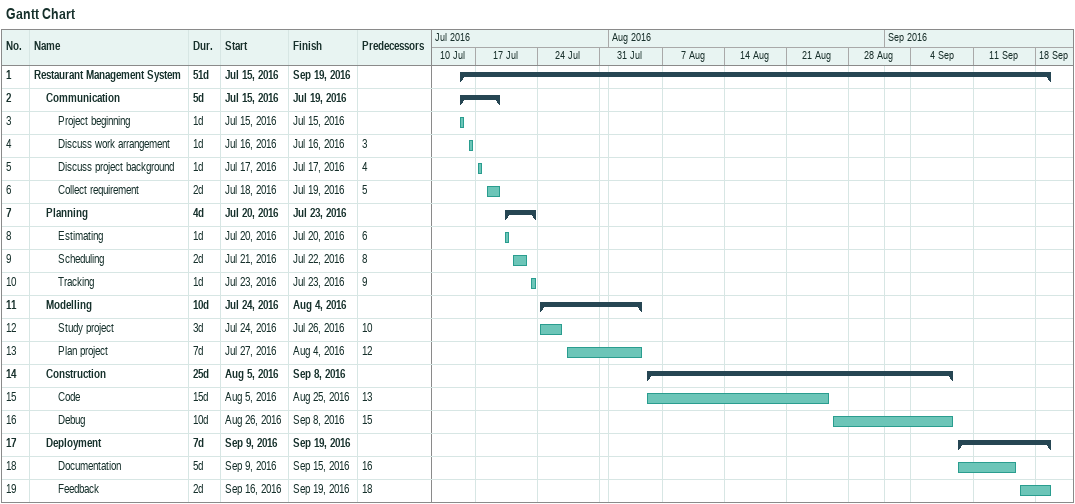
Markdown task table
Gantt Chart

| ID | Level | Task | Duration | Start | Finish | Predecessors |
|---|---|---|---|---|---|---|
| 1 | 1 | **Restaurant Management System** | 51d | 2016-07-15 | 2016-09-19 |  |
| 2 | 2 | **Communication** | 5d | 2016-07-15 | 2016-07-19 |  |
| 3 | 3 | Project beginning | 1d | 2016-07-15 | 2016-07-15 |  |
| 4 | 3 | Discuss work arrangement | 1d | 2016-07-16 | 2016-07-16 | 3 |
| 5 | 3 | Discuss project background | 1d | 2016-07-17 | 2016-07-17 | 4 |
| 6 | 3 | Collect requirement | 2d | 2016-07-18 | 2016-07-19 | 5 |
| 7 | 2 | **Planning** | 4d | 2016-07-20 | 2016-07-23 |  |
| 8 | 3 | Estimating | 1d | 2016-07-20 | 2016-07-20 | 6 |
| 9 | 3 | Scheduling | 2d | 2016-07-21 | 2016-07-22 | 8 |
| 10 | 3 | Tracking | 1d | 2016-07-23 | 2016-07-23 | 9 |
| 11 | 2 | **Modelling** | 10d | 2016-07-24 | 2016-08-04 |  |
| 12 | 3 | Study project | 3d | 2016-07-24 | 2016-07-26 | 10 |
| 13 | 3 | Plan project | 7d | 2016-07-27 | 2016-08-04 | 12 |
| 14 | 2 | **Construction** | 25d | 2016-08-05 | 2016-09-08 |  |
| 15 | 3 | Code | 15d | 2016-08-05 | 2016-08-25 | 13 |
| 16 | 3 | Debug | 10d | 2016-08-26 | 2016-09-08 | 15 |
| 17 | 2 | **Deployment** | 7d | 2016-09-09 | 2016-09-19 |  |
| 18 | 3 | Documentation | 5d | 2016-09-09 | 2016-09-15 | 16 |
| 19 | 3 | Feedback | 2d | 2016-09-16 | 2016-09-19 | 18 |
